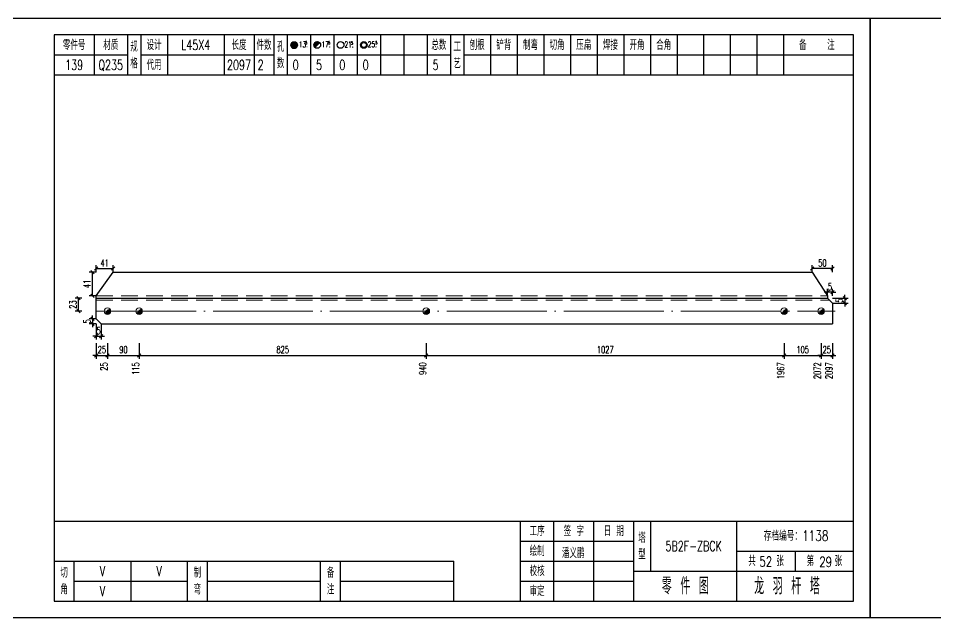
# Model space of a CAD drawing. Header units: millimetres. Extents: x 0 to 30240, y -10896 to -1348.
# Drawn here: x 7574.2 to 7849.7, y -1527.9 to -1347.9 of the extents above; entities that cross this region are included whole.
import ezdxf
from ezdxf.enums import TextEntityAlignment as Align

# ---------------------------------------------------------------- set-up
doc = ezdxf.new("R2010")
doc.units = ezdxf.units.MM
doc.header["$LTSCALE"] = 20
doc.header["$PDMODE"] = 1
doc.linetypes.add('DASHDOT2X', pattern=[1.75, 1.5, -0.125, 0, -0.125])
doc.linetypes.add('HIDDEN', pattern=[0.375, 0.25, -0.125])
for name, color, linetype, lineweight in [('1', 7, 'Continuous', 25), ('11', 3, 'Continuous', 13), ('2', 1, 'HIDDEN', 13), ('5', 1, 'Continuous', 13), ('7', 2, 'DASHDOT2X', 13)]:
    doc.layers.add(name, color=color, linetype=linetype, lineweight=lineweight)
doc.styles.get("Standard").update_dxf_attribs({"font": 'simplex', "width": 0.7, "bigfont": 'gbhzfs.shx'})
doc.styles.add('SYMBOL_TXT', font='txt.shx', dxfattribs={"width": 0.6})
doc.styles.add('TITLE_TXT', font='simplex.shx', dxfattribs={"width": 0.75, "height": 2.5, "bigfont": 'gbhzfs.shx'})
doc.dimstyles.get("Standard").update_dxf_attribs({"dimtxt": 2.1, "dimasz": 1, "dimexe": 1.05, "dimexo": 0, "dimgap": 0.63, "dimtad": 1, "dimzin": 0, "dimdsep": 46, "dimtxsty": 'standard', "dimblk": 'OBLIQUE', "dimblk1": 'OBLIQUE', "dimblk2": 'OBLIQUE', "dimcen": 0.09, "dimadec": 0, "dimazin": 0, "dimtfac": 1, "dimtdec": 1, "dimtix": 1, "dimtmove": 0, "dimatfit": 3, "dimfxl": 0, "dimtolj": 1, "dimtzin": 0, "dimarcsym": 0})
pattern_1 = [(0, (-3, 0), (0, 0.0125), [])]

# ---------------------------------------------------------------- blocks, each defined once
blk = doc.blocks.new('M12_HOLE')
h = blk.add_hatch()
h.set_pattern_fill('LINE', scale=0.1, style=0)
h.set_pattern_definition(pattern_1)
h.paths.add_polyline_path([(-5, 0, 1), (-1, 0, 1)])
at = {"color": 7}
blk.add_circle((-3, 0), 2, dxfattribs=at)
at = {"color": 7, "attachment_point": 1, "style": 'SYMBOL_TXT'}
for s, insert, char_height, width in [('13\\f??|b0|i0|c0|p54;.', (-0.12, 2.11), 3.5, 5.7075), ('5', (3.74, 2.26), 1.8, 2.9309)]:
    blk.add_mtext(s, dxfattribs=dict(at, insert=insert, char_height=char_height, width=width))
blk = doc.blocks.new('M16_HOLE')
h = blk.add_hatch()
h.set_pattern_fill('LINE', scale=0.1, style=0)
h.set_pattern_definition(pattern_1)
h.paths.add_polyline_path([(-1.59, 1.41, 0.668179), (-5, 0, 0.198912), (-4.41, -1.41)])
at = {"color": 7}
blk.add_circle((-3, 0), 2, dxfattribs=at)
at = {"color": 7, "attachment_point": 1, "style": 'SYMBOL_TXT'}
for s, insert, char_height, width in [('17.', (-0.44, 2.13), 3.5, 6.3164), ('5', (3.56, 2.25), 1.8, 1.822)]:
    blk.add_mtext(s, dxfattribs=dict(at, insert=insert, char_height=char_height, width=width))
blk = doc.blocks.new('M20_HOLE')
at = {"color": 7}
blk.add_circle((-3, 0), 2, dxfattribs=at)
at = {"color": 7, "attachment_point": 1, "style": 'SYMBOL_TXT'}
for s, insert, char_height, width in [('21.', (-0.69, 2.01), 3.5, 6.0735), ('5', (3.32, 2.01), 1.8, 1.4576)]:
    blk.add_mtext(s, dxfattribs=dict(at, insert=insert, char_height=char_height, width=width))
blk = doc.blocks.new('M24_HOLE')
at = {"color": 7}
for radius in [2, 1.5]:
    blk.add_circle((-3, 0), radius, dxfattribs=at)
at = {"color": 7, "attachment_point": 1, "style": 'SYMBOL_TXT'}
for s, insert, char_height, width in [('25.', (-0.69, 2.13), 3.5, 2.4294), ('5', (3.93, 2.25), 1.8, 1.9435)]:
    blk.add_mtext(s, dxfattribs=dict(at, insert=insert, char_height=char_height, width=width))
blk = doc.blocks.new('JgCard')
for p, q in [((270, 180), (0, 180)), ((0, 180), (0, 0)), ((270, 0), (270, 180)), ((265, 175), (25, 175)), ((25, 175), (25, 5)), ((37, 175), (37, 163)), ((47, 175), (47, 163)), ((51, 175), (51, 163)), ((59, 175), (59, 163)), ((76, 175), (76, 163)), ((85, 175), (85, 163)), ((91, 175), (91, 163)), ((95, 175), (95, 163)), ((102, 175), (102, 163)), ((109, 175), (109, 163)), ((116, 175), (116, 163)), ((123, 175), (123, 163)), ((130, 175), (130, 163)), ((137, 175), (137, 163)), ((144, 175), (144, 163)), ((148, 175), (148, 163)), ((156, 175), (156, 163)), ((164, 175), (164, 163)), ((172, 175), (172, 163)), ((180, 175), (180, 163)), ((188, 175), (188, 163)), ((196, 175), (196, 163)), ((204, 175), (204, 163)), ((212, 175), (212, 163)), ((220, 175), (220, 163)), ((228, 175), (228, 163)), ((236, 175), (236, 163)), ((244, 175), (244, 163)), ((265, 5), (265, 175)), ((25, 169), (47, 169)), ((51, 169), (91, 169)), ((95, 169), (144, 169)), ((148, 169), (265, 169)), ((25, 163), (265, 163)), ((25, 29), (265, 29)), ((165, 5), (165, 29)), ((175, 5), (175, 29)), ((187, 5), (187, 29)), ((199, 5), (199, 29)), ((204, 29), (204, 14)), ((230, 5), (230, 29)), ((165, 23), (199, 23)), ((230, 20), (265, 20)), ((247.5, 20), (247.5, 14)), ((25, 17), (145, 17)), ((31, 5), (31, 17)), ((48, 17), (48, 5)), ((65, 5), (65, 17)), ((71, 5), (71, 17)), ((105, 5), (105, 17)), ((111, 5), (111, 17)), ((145, 5), (145, 17)), ((165, 17), (199, 17)), ((199, 14), (265, 14)), ((31, 11), (65, 11)), ((71, 11), (105, 11)), ((111, 11), (145, 11)), ((165, 11), (199, 11)), ((25, 5), (265, 5)), ((0, 0), (270, 0))]:
    blk.add_line(p, q)
blk.add_lwpolyline([(96.03, 171.99, -1), (98.03, 171.99, -1)], format="xyb", close=True)
blk.add_point((145, 96))
at = {"xscale": 0.5, "yscale": 0.5, "zscale": 0.5}
for name, p in [('M12_HOLE', (98.53, 171.99)), ('M16_HOLE', (105.5, 172)), ('M20_HOLE', (112.5, 172)), ('M24_HOLE', (119.5, 172))]:
    blk.add_blockref(name, p, dxfattribs=at)
at = {"style": 'TITLE_TXT', "width": 0.75}
for s, height, p in [('存档编号：1138', 3.076, (238.02, 23.07)), ('潘义鹏', 3, (177.45, 17.91)), ('龙 羽 杆 塔', 5, (235.17, 6.97))]:
    blk.add_text(s, height=height, dxfattribs=at).set_placement(p)
at = {"attachment_point": 5, "style": 'TITLE_TXT'}
for s, insert, char_height, width in [('零件号', (31, 172), 3, 15), ('材质', (42, 172), 3, 8), ('设计', (55, 172), 3, 8), ('长度', (80.5, 172), 3, 8), ('件数', (88, 172), 3, 6), ('总数', (140.5, 172), 3, 7), ('刨根', (152, 172), 3, 8), ('铲背', (160, 172), 3, 8), ('制弯', (168, 172), 3, 8), ('切角', (176, 172), 3, 8), ('压扁', (184, 172), 3, 8), ('焊接', (192, 172), 3, 8), ('开角', (200, 172), 3, 8), ('合角', (208, 172), 3, 8), ('备    注', (254, 172), 3, 22), ('规格', (49, 169), 3, 4), ('孔数', (93, 169), 3, 4), ('工\\P艺', (146, 169), 3, 4), ('代用', (55, 166), 3, 8), ('工序', (170, 26), 3, 10), ('签 字', (181, 26), 3, 12), ('日 期', (193, 26), 3, 12), ('塔\\P型', (201.5, 21.5), 3, 5), ('绘制', (170, 20), 3, 10), ('共    张', (238.75, 17), 3, 17.5), ('第    张', (256.25, 17), 3, 17.5), ('切\\P角', (28, 11), 3, 6), ('制\\P弯', (68, 11), 3, 6), ('备\\P注', (108, 11), 3, 6), ('校核', (170, 14), 3, 10), ('零 件 图', (214.5, 9.5), 5, 31), ('审定', (170, 8), 3, 10)]:
    blk.add_mtext(s, dxfattribs=dict(at, insert=insert, char_height=char_height, width=width))
blk = doc.blocks.new('M16')
for p, q in [((-0.71, -0.71), (0.71, 0.71)), ((-0.4, 0), (0.4, 0)), ((0, 0.4), (0, -0.4))]:
    blk.add_line(p, q)
blk.add_circle((0, 0), 1)
for radius in [0.8, 0.6, 0.4, 0.2]:
    blk.add_arc((0, 0), radius, 225, 45)
blk = doc.blocks.new('_Oblique')
at = {"color": 0, "linetype": 'ByBlock', "lineweight": -2}
blk.add_line((-0.5, -0.5), (0.5, 0.5), dxfattribs=at)
blk = doc.blocks.new('*D382')
at = {"layer": '11', "color": 0, "lineweight": -2}
for p, q in [((7597.6, -1445.41), (7597.6, -1450.13)), ((7601.04, -1445.41), (7601.04, -1450.13)), ((7597.6, -1449.08), (7596.6, -1449.08)), ((7597.6, -1449.08), (7601.04, -1449.08)), ((7601.04, -1449.08), (7602.04, -1449.08))]:
    blk.add_line(p, q, dxfattribs=at)
at = {"layer": 'Defpoints', "color": 0}
for p in [(7597.6, -1445.41), (7601.04, -1445.41), (7601.04, -1449.08)]:
    blk.add_point(p, dxfattribs=at)
at = {"layer": '11', "color": 0, "lineweight": -2}
blk.add_blockref('_Oblique', (7597.6, -1449.08), dxfattribs=at)
at = {"layer": '11', "color": 0, "lineweight": -2, "rotation": 180}
blk.add_blockref('_Oblique', (7601.04, -1449.08), dxfattribs=at)
at = {"layer": '11', "color": 0, "insert": (7599.32, -1447.4), "char_height": 2.1, "attachment_point": 5}
blk.add_mtext('\\A1;25', dxfattribs=at)
blk = doc.blocks.new('*D387')
at = {"layer": '11', "color": 0, "lineweight": -2}
for p, q in [((7815.26, -1445.41), (7815.26, -1450.13)), ((7818.7, -1445.41), (7818.7, -1450.13)), ((7815.26, -1449.08), (7814.26, -1449.08)), ((7815.26, -1449.08), (7818.7, -1449.08)), ((7818.7, -1449.08), (7819.7, -1449.08))]:
    blk.add_line(p, q, dxfattribs=at)
at = {"layer": 'Defpoints', "color": 0}
for p in [(7815.26, -1445.41), (7818.7, -1445.41), (7818.7, -1449.08)]:
    blk.add_point(p, dxfattribs=at)
at = {"layer": '11', "color": 0, "lineweight": -2}
blk.add_blockref('_Oblique', (7815.26, -1449.08), dxfattribs=at)
at = {"layer": '11', "color": 0, "lineweight": -2, "rotation": 180}
blk.add_blockref('_Oblique', (7818.7, -1449.08), dxfattribs=at)
at = {"layer": '11', "color": 0, "insert": (7816.98, -1447.4), "char_height": 2.1, "attachment_point": 5}
blk.add_mtext('\\A1;25', dxfattribs=at)
blk = doc.blocks.new('*D388')
at = {"layer": '11', "color": 0, "lineweight": -2}
for p, q in [((7596.55, -1438.08), (7596.55, -1437.08)), ((7597.6, -1438.08), (7595.5, -1438.08)), ((7597.6, -1439.63), (7595.5, -1439.63)), ((7596.55, -1438.08), (7596.55, -1439.63)), ((7596.55, -1439.63), (7596.55, -1440.63))]:
    blk.add_line(p, q, dxfattribs=at)
at = {"layer": 'Defpoints', "color": 0}
for p in [(7596.55, -1439.63), (7597.6, -1438.08), (7597.6, -1439.63)]:
    blk.add_point(p, dxfattribs=at)
at = {"layer": '11', "color": 0, "lineweight": -2}
for p, rotation in [((7596.55, -1438.08), 270), ((7596.55, -1439.63), 90)]:
    blk.add_blockref('_Oblique', p, dxfattribs=dict(at, rotation=rotation))
at = {"layer": '11', "color": 0, "insert": (7594.87, -1438.86), "char_height": 2.1, "attachment_point": 5, "rotation": 90}
blk.add_mtext('\\A1;5', dxfattribs=at)
blk = doc.blocks.new('*D389')
at = {"layer": '11', "color": 0, "lineweight": -2}
for p, q in [((7597.6, -1439.63), (7597.6, -1444.36)), ((7599.11, -1439.63), (7599.11, -1444.36)), ((7597.6, -1443.31), (7596.6, -1443.31)), ((7597.6, -1443.31), (7599.11, -1443.31)), ((7599.11, -1443.31), (7600.11, -1443.31))]:
    blk.add_line(p, q, dxfattribs=at)
at = {"layer": 'Defpoints', "color": 0}
for p in [(7597.6, -1439.63), (7599.11, -1439.63), (7599.11, -1443.31)]:
    blk.add_point(p, dxfattribs=at)
at = {"layer": '11', "color": 0, "lineweight": -2}
blk.add_blockref('_Oblique', (7597.6, -1443.31), dxfattribs=at)
at = {"layer": '11', "color": 0, "lineweight": -2, "rotation": 180}
blk.add_blockref('_Oblique', (7599.11, -1443.31), dxfattribs=at)
at = {"layer": '11', "color": 0, "insert": (7598.36, -1441.63), "char_height": 2.1, "attachment_point": 5}
blk.add_mtext('\\A1;5', dxfattribs=at)
blk = doc.blocks.new('*D392')
at = {"layer": '11', "color": 0, "lineweight": -2}
for p, q in [((7812.59, -1424.09), (7812.59, -1421.99)), ((7818.7, -1423.04), (7812.59, -1423.04)), ((7818.7, -1424.09), (7818.7, -1421.99))]:
    blk.add_line(p, q, dxfattribs=at)
at = {"layer": 'Defpoints', "color": 0}
for p in [(7812.59, -1423.04), (7812.59, -1424.09), (7818.7, -1424.09)]:
    blk.add_point(p, dxfattribs=at)
at = {"layer": '11', "color": 0, "lineweight": -2, "rotation": 180}
blk.add_blockref('_Oblique', (7812.59, -1423.04), dxfattribs=at)
at = {"layer": '11', "color": 0, "lineweight": -2}
blk.add_blockref('_Oblique', (7818.7, -1423.04), dxfattribs=at)
at = {"layer": '11', "color": 0, "insert": (7815.65, -1421.36), "char_height": 2.1, "attachment_point": 5}
blk.add_mtext('\\A1;50', dxfattribs=at)
blk = doc.blocks.new('*D393')
at = {"layer": '11', "color": 0, "lineweight": -2}
for p, q in [((7817.17, -1431.17), (7817.17, -1429.07)), ((7818.7, -1431.17), (7818.7, -1429.07)), ((7817.17, -1430.12), (7816.17, -1430.12)), ((7818.7, -1430.12), (7817.17, -1430.12)), ((7818.7, -1430.12), (7819.7, -1430.12))]:
    blk.add_line(p, q, dxfattribs=at)
at = {"layer": 'Defpoints', "color": 0}
for p in [(7817.17, -1430.12), (7817.17, -1431.17), (7818.7, -1431.17)]:
    blk.add_point(p, dxfattribs=at)
at = {"layer": '11', "color": 0, "lineweight": -2}
blk.add_blockref('_Oblique', (7817.17, -1430.12), dxfattribs=at)
at = {"layer": '11', "color": 0, "lineweight": -2, "rotation": 180}
blk.add_blockref('_Oblique', (7818.7, -1430.12), dxfattribs=at)
at = {"layer": '11', "color": 0, "insert": (7817.93, -1428.44), "char_height": 2.1, "attachment_point": 5}
blk.add_mtext('\\A1;5', dxfattribs=at)
blk = doc.blocks.new('*D394')
at = {"layer": '11', "color": 0, "lineweight": -2}
for p, q in [((7818.7, -1431.86), (7823.43, -1431.86)), ((7822.38, -1431.86), (7822.38, -1430.86)), ((7822.38, -1431.86), (7822.38, -1433.42)), ((7818.7, -1433.42), (7823.43, -1433.42)), ((7822.38, -1433.42), (7822.38, -1434.42))]:
    blk.add_line(p, q, dxfattribs=at)
at = {"layer": 'Defpoints', "color": 0}
for p in [(7818.7, -1431.86), (7818.7, -1433.42), (7822.38, -1433.42)]:
    blk.add_point(p, dxfattribs=at)
at = {"layer": '11', "color": 0, "lineweight": -2}
for p, rotation in [((7822.38, -1431.86), 270), ((7822.38, -1433.42), 90)]:
    blk.add_blockref('_Oblique', p, dxfattribs=dict(at, rotation=rotation))
at = {"layer": '11', "color": 0, "insert": (7820.69, -1432.64), "char_height": 2.1, "attachment_point": 5, "rotation": 90}
blk.add_mtext('\\A1;5', dxfattribs=at)

msp = doc.modelspace()

# ---------------------------------------------------------------- linework, layer by layer
at = {"layer": '1'}
for p, q in [((7597.6, -1431.172), (7602.727, -1424.093)), ((7602.727, -1424.093), (7812.593, -1424.093)), ((7812.593, -1424.093), (7817.168, -1431.172)), ((7597.6, -1431.863), (7597.6, -1431.172)), ((7597.6, -1438.079), (7597.6, -1431.863)), ((7597.6, -1431.863), (7817.168, -1431.863)), ((7817.168, -1431.172), (7817.168, -1431.863)), ((7817.168, -1431.863), (7818.7, -1433.417)), ((7818.7, -1433.417), (7818.7, -1439.633)), ((7599.114, -1439.633), (7597.6, -1438.079)), ((7599.114, -1439.633), (7818.7, -1439.633))]:
    msp.add_line(p, q, dxfattribs=at)
at = {"layer": '2'}
for p, q in [((7597.6, -1431.172), (7817.168, -1431.172)), ((7597.6, -1432.554), (7817.849, -1432.554))]:
    msp.add_line(p, q, dxfattribs=at)
at = {"layer": '7'}
msp.add_line((7597.6, -1435.834), (7819.46, -1435.834), dxfattribs=at)

# ---------------------------------------------------------------- block references
at = {"layer": '1'}
for p in [(7560, -1527.863), (7830, -1527.863)]:
    msp.add_blockref('JgCard', p, dxfattribs=at)
at = {"layer": '5'}
for p in [(7601.04, -1435.834), (7610.531, -1435.834), (7696.724, -1435.834), (7804.188, -1435.834), (7815.26, -1435.834)]:
    msp.add_blockref('M16', p, dxfattribs=at)

# ---------------------------------------------------------------- texts
at = {"style": 'TITLE_TXT', "width": 0.75}
for s, p in [('52', (7796.734, -1512.53)), ('29', (7814.691, -1512.621))]:
    msp.add_text(s, height=3, dxfattribs=at).set_placement(p)
at = {"layer": '1', "width": 0.7}
for s, p in [('L45X4', (7627.5, -1355.863)), ('139', (7591, -1361.863)), ('Q235', (7602, -1361.863)), ('2097', (7640.5, -1361.863)), ('2', (7647, -1361.863)), ('0', (7657.5, -1361.863)), ('5', (7664.5, -1361.863)), ('0', (7671.5, -1361.863)), ('0', (7678.5, -1361.863)), ('5', (7699.5, -1361.863)), ('V', (7599.5, -1513.863)), ('V', (7616.5, -1513.863)), ('V', (7599.5, -1519.863))]:
    msp.add_text(s, height=3, dxfattribs=at).set_placement(p, align=Align.MIDDLE_CENTER)
for s, p in [('25', (7601.04, -1451.183)), ('115', (7610.529, -1451.183)), ('940', (7696.705, -1451.183)), ('1967', (7804.155, -1451.183)), ('2072', (7815.229, -1451.183)), ('2097', (7818.7, -1451.183))]:
    msp.add_text(s, height=2.1, rotation=90, dxfattribs=at).set_placement(p, align=Align.RIGHT)
at = {"layer": '1', "insert": (7777, -1506.363), "char_height": 3, "width": 26, "attachment_point": 5}
msp.add_mtext('5B2F-ZBCK', dxfattribs=at)

# ---------------------------------------------------------------- dimensions: what is measured, and where the dimension line sits
at = {"layer": '1'}
msp.add_linear_dim(base=(7592.35, -1431.863), p1=(7593.35, -1435.834), p2=(7593.35, -1431.863), angle=90, text='23', dimstyle='standard', dxfattribs=at).render()
at = {"layer": '11'}
for base, p1, p2, text in [((7602.727, -1423.043), (7597.6, -1424.093), (7602.727, -1424.093), '41'), ((7610.531, -1449.083), (7601.04, -1445.408), (7610.531, -1445.408), '90'), ((7696.724, -1449.083), (7610.531, -1445.408), (7696.724, -1445.408), '825'), ((7804.188, -1449.083), (7696.724, -1445.408), (7804.188, -1445.408), '1027'), ((7815.26, -1449.083), (7804.188, -1445.408), (7815.26, -1445.408), '105')]:
    msp.add_linear_dim(base=base, p1=p1, p2=p2, text=text, dimstyle='standard', dxfattribs=at).render()
for base, p1, p2, text, picture, middle in [((7812.593, -1423.043), (7818.7, -1424.093), (7812.593, -1424.093), '50', '*D392', (7815.646, -1421.363)), ((7817.168, -1430.122), (7818.7, -1431.172), (7817.168, -1431.172), '5', '*D393', (7817.934, -1428.442)), ((7599.114, -1443.308), (7597.6, -1439.633), (7599.114, -1439.633), '5', '*D389', (7598.357, -1441.628)), ((7601.04, -1449.083), (7597.6, -1445.408), (7601.04, -1445.408), '25', '*D382', (7599.32, -1447.403)), ((7818.7, -1449.083), (7815.26, -1445.408), (7818.7, -1445.408), '25', '*D387', (7816.98, -1447.403))]:
    dim = msp.add_linear_dim(base=base, p1=p1, p2=p2, text=text, dimstyle='standard', dxfattribs=at)
    dim.commit()
    dim.dimension.update_dxf_attribs({"geometry": picture, "text_midpoint": middle})
msp.add_linear_dim(base=(7596.55, -1424.093), p1=(7597.6, -1431.172), p2=(7597.6, -1424.093), angle=90, text='41', dimstyle='standard', dxfattribs=at).render()
for base, p1, p2, picture, middle in [((7822.375, -1433.417), (7818.7, -1431.863), (7818.7, -1433.417), '*D394', (7820.695, -1432.64)), ((7596.55, -1439.633), (7597.6, -1438.079), (7597.6, -1439.633), '*D388', (7594.87, -1438.856))]:
    dim = msp.add_linear_dim(base=base, p1=p1, p2=p2, angle=90, text='5', dimstyle='standard', dxfattribs=at)
    dim.commit()
    dim.dimension.update_dxf_attribs({"geometry": picture, "text_midpoint": middle})

doc.saveas('drawing.dxf')
